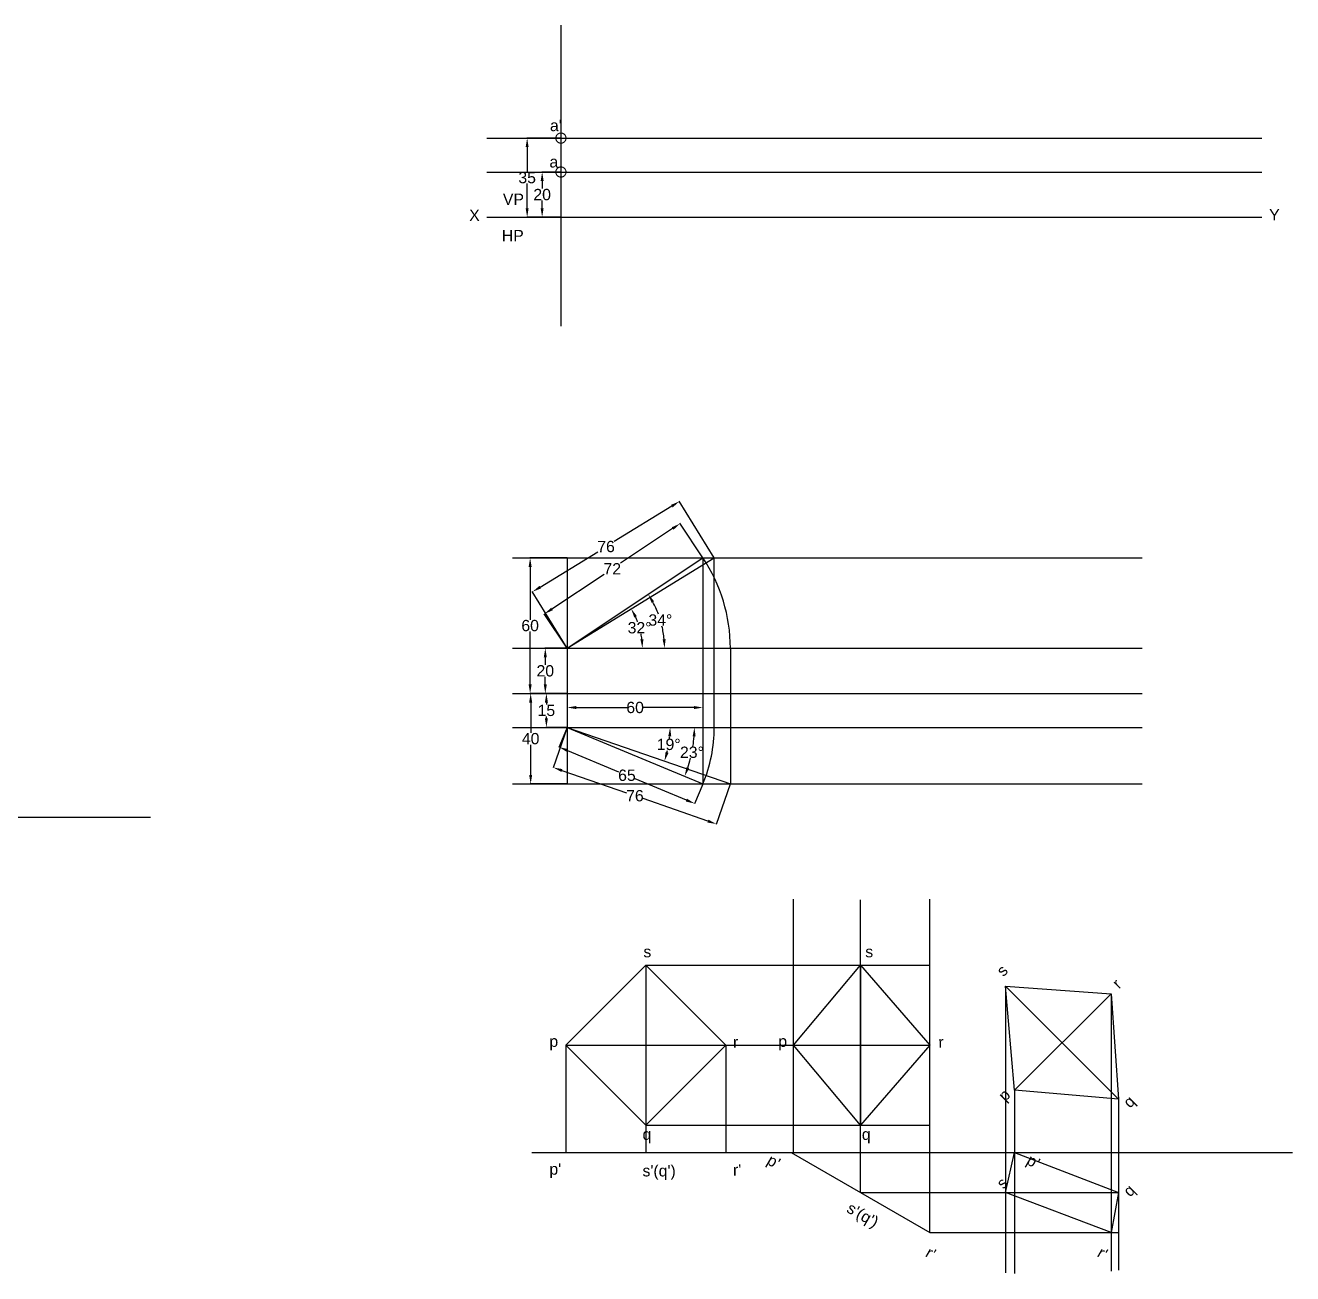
# Model space of a CAD drawing. Header units: inches. Extents: x -1930 to 5336, y -1833 to 832.
# Drawn here: x 1150 to 1711, y -968 to -416 of the extents above; entities that cross this region are included whole.
import ezdxf

# ---------------------------------------------------------------- set-up
doc = ezdxf.new("R2010")
doc.units = ezdxf.units.IN
doc.header["$MEASUREMENT"] = 0
doc.styles.get("Standard").update_dxf_attribs({"font": 'arial.ttf'})
doc.dimstyles.get("Standard").update_dxf_attribs({"dimtxt": 5, "dimasz": 4, "dimexe": 0.18, "dimexo": 0.0625, "dimgap": 0.09, "dimtad": 0, "dimtih": 1, "dimtoh": 1, "dimdec": 0, "dimzin": 0, "dimdsep": 46, "dimtxsty": 'Standard', "dimcen": 0.09, "dimadec": 0, "dimazin": 0, "dimtfac": 1, "dimtdec": 0, "dimtofl": 0, "dimtmove": 0, "dimatfit": 3, "dimfxl": 1, "dimtolj": 1, "dimtzin": 0, "dimarcsym": 0})

# ---------------------------------------------------------------- blocks, each defined once
blk = doc.blocks.new('*D272')
at = {"color": 0, "lineweight": -2, "transparency": 16777216}
for p, q in [((1387.17, -481.01), (1378.75, -481.01)), ((1378.93, -485.01), (1378.93, -488.37)), ((1378.93, -497.01), (1378.93, -493.66)), ((1387.17, -501.01), (1378.75, -501.01))]:
    blk.add_line(p, q, dxfattribs=at)
at = {"color": 0, "transparency": 16777216}
for points in [[(1378.26, -485.01), (1379.59, -485.01), (1378.93, -481.01)], [(1378.26, -497.01), (1379.59, -497.01), (1378.93, -501.01)]]:
    blk.add_solid(points, dxfattribs=at)
at = {"layer": 'Defpoints', "color": 0, "transparency": 16777216}
for p in [(1378.93, -481.01), (1387.23, -481.01), (1387.23, -501.01)]:
    blk.add_point(p, dxfattribs=at)
at = {"color": 0, "transparency": 16777216, "insert": (1378.93, -491.01), "char_height": 5, "attachment_point": 5}
blk.add_mtext('\\A1;20', dxfattribs=at)
blk = doc.blocks.new('*D273')
at = {"color": 0, "lineweight": -2, "transparency": 16777216}
for p, q in [((1387.17, -466.01), (1372.12, -466.01)), ((1372.3, -470.01), (1372.3, -480.87)), ((1372.3, -497.01), (1372.3, -486.16)), ((1387.17, -501.01), (1372.12, -501.01))]:
    blk.add_line(p, q, dxfattribs=at)
at = {"color": 0, "transparency": 16777216}
for points in [[(1371.63, -470.01), (1372.96, -470.01), (1372.3, -466.01)], [(1371.63, -497.01), (1372.96, -497.01), (1372.3, -501.01)]]:
    blk.add_solid(points, dxfattribs=at)
at = {"layer": 'Defpoints', "color": 0, "transparency": 16777216}
for p in [(1372.3, -466.01), (1387.23, -466.01), (1387.23, -501.01)]:
    blk.add_point(p, dxfattribs=at)
at = {"color": 0, "transparency": 16777216, "insert": (1372.3, -483.51), "char_height": 5, "attachment_point": 5}
blk.add_mtext('\\A1;35', dxfattribs=at)
blk = doc.blocks.new('*D274')
at = {"color": 0, "lineweight": -2, "transparency": 16777216}
for p, q in [((1436.6, -638.69), (1413.56, -654.05)), ((1450, -651.57), (1439.83, -636.32)), ((1383.26, -674.25), (1406.31, -658.88)), ((1390, -691.57), (1379.83, -676.32))]:
    blk.add_line(p, q, dxfattribs=at)
at = {"color": 0, "transparency": 16777216}
for points in [[(1436.23, -638.13), (1436.97, -639.24), (1439.93, -636.47)], [(1382.89, -673.69), (1383.63, -674.8), (1379.93, -676.47)]]:
    blk.add_solid(points, dxfattribs=at)
at = {"layer": 'Defpoints', "color": 0, "transparency": 16777216}
for p in [(1439.93, -636.47), (1450.03, -651.62), (1390.03, -691.62)]:
    blk.add_point(p, dxfattribs=at)
at = {"color": 0, "transparency": 16777216, "insert": (1409.93, -656.47), "char_height": 5, "attachment_point": 5}
blk.add_mtext('\\A1;72', dxfattribs=at)
blk = doc.blocks.new('*D275')
at = {"color": 0, "lineweight": -2, "transparency": 16777216}
for p, q in [((1455, -651.56), (1439.58, -626.51)), ((1436.27, -628.76), (1410.82, -644.42)), ((1378.08, -664.57), (1403.53, -648.91)), ((1390, -691.56), (1374.58, -666.51))]:
    blk.add_line(p, q, dxfattribs=at)
at = {"color": 0, "transparency": 16777216}
for points in [[(1435.92, -628.19), (1436.62, -629.33), (1439.68, -626.66)], [(1377.73, -664), (1378.43, -665.14), (1374.68, -666.66)]]:
    blk.add_solid(points, dxfattribs=at)
at = {"layer": 'Defpoints', "color": 0, "transparency": 16777216}
for p in [(1439.68, -626.66), (1455.03, -651.62), (1390.03, -691.62)]:
    blk.add_point(p, dxfattribs=at)
at = {"color": 0, "transparency": 16777216, "insert": (1407.18, -646.66), "char_height": 5, "attachment_point": 5}
blk.add_mtext('\\A1;76', dxfattribs=at)
blk = doc.blocks.new('*D276')
at = {"color": 0, "lineweight": -2, "transparency": 16777216}
for p, q in [((1390.01, -726.68), (1383.82, -744.53)), ((1387.66, -745.67), (1416.29, -755.6)), ((1462.12, -751.68), (1455.93, -769.53)), ((1452.21, -768.05), (1423.58, -758.13))]:
    blk.add_line(p, q, dxfattribs=at)
at = {"color": 0, "transparency": 16777216}
for points in [[(1387.88, -745.04), (1387.44, -746.3), (1383.88, -744.36)], [(1452.43, -767.42), (1451.99, -768.68), (1455.99, -769.36)]]:
    blk.add_solid(points, dxfattribs=at)
at = {"layer": 'Defpoints', "color": 0, "transparency": 16777216}
for p in [(1390.03, -726.62), (1462.14, -751.62), (1455.99, -769.36)]:
    blk.add_point(p, dxfattribs=at)
at = {"color": 0, "transparency": 16777216, "insert": (1419.94, -756.86), "char_height": 5, "attachment_point": 5}
blk.add_mtext('\\A1;76', dxfattribs=at)
blk = doc.blocks.new('*D277')
at = {"color": 0, "lineweight": -2, "transparency": 16777216}
for p, q in [((1390.01, -726.68), (1386.34, -735.47)), ((1390.1, -736.84), (1412.71, -746.26)), ((1442.72, -758.77), (1420.11, -749.35)), ((1450.01, -751.68), (1446.34, -760.47))]:
    blk.add_line(p, q, dxfattribs=at)
at = {"color": 0, "transparency": 16777216}
for points in [[(1390.36, -736.23), (1389.85, -737.46), (1386.41, -735.31)], [(1442.98, -758.15), (1442.46, -759.38), (1446.41, -760.31)]]:
    blk.add_solid(points, dxfattribs=at)
at = {"layer": 'Defpoints', "color": 0, "transparency": 16777216}
for p in [(1390.03, -726.62), (1450.03, -751.62), (1446.41, -760.31)]:
    blk.add_point(p, dxfattribs=at)
at = {"color": 0, "transparency": 16777216, "insert": (1416.41, -747.81), "char_height": 5, "attachment_point": 5}
blk.add_mtext('\\A1;65', dxfattribs=at)
blk = doc.blocks.new('*D278')
at = {"color": 0, "lineweight": -2, "transparency": 16777216}
for start, end in [(20.6049, 24.7069), (6.9006, 11.1142)]:
    blk.add_arc((1390.03, -691.62), 33.23, start, end, dxfattribs=at)
at = {"color": 0, "transparency": 16777216}
for points in [[(1419.63, -678.04), (1420.81, -677.41), (1418.33, -674.2)], [(1423.69, -687.59), (1422.36, -687.67), (1423.26, -691.62)]]:
    blk.add_solid(points, dxfattribs=at)
at = {"layer": 'Defpoints', "color": 0, "transparency": 16777216}
for p in [(1455.03, -651.62), (1422.7, -685.54), (1365.77, -691.62), (1390.03, -691.62), (1644.15, -691.62)]:
    blk.add_point(p, dxfattribs=at)
at = {"color": 0, "transparency": 16777216, "insert": (1422.01, -682.57), "char_height": 5, "attachment_point": 5}
blk.add_mtext('\\A1;32°', dxfattribs=at)
blk = doc.blocks.new('*D279')
at = {"color": 0, "lineweight": -2, "transparency": 16777216}
for start, end in [(20.565, 28.3596), (5.3304, 13.1969)]:
    blk.add_arc((1390.03, -691.62), 43.01, start, end, dxfattribs=at)
at = {"color": 0, "transparency": 16777216}
for points in [[(1427.31, -671.53), (1428.45, -670.84), (1425.82, -667.76)], [(1433.52, -687.59), (1432.19, -687.65), (1433.04, -691.62)]]:
    blk.add_solid(points, dxfattribs=at)
at = {"layer": 'Defpoints', "color": 0, "transparency": 16777216}
for p in [(1450.03, -651.62), (1432.22, -683.24), (1365.77, -691.62), (1390.03, -691.62), (1644.15, -691.62)]:
    blk.add_point(p, dxfattribs=at)
at = {"color": 0, "transparency": 16777216, "insert": (1431.2, -679.15), "char_height": 5, "attachment_point": 5}
blk.add_mtext('\\A1;34°', dxfattribs=at)
blk = doc.blocks.new('*D280')
at = {"color": 0, "lineweight": -2, "transparency": 16777216}
for start, end in [(353.801, 354.9596), (345.9196, 347.0446)]:
    blk.add_arc((1390.03, -726.62), 45.48, start, end, dxfattribs=at)
at = {"color": 0, "transparency": 16777216}
for points in [[(1434.67, -730.58), (1436.01, -730.64), (1435.52, -726.62)], [(1434.79, -737.87), (1433.51, -737.49), (1433.01, -741.52)]]:
    blk.add_solid(points, dxfattribs=at)
at = {"layer": 'Defpoints', "color": 0, "transparency": 16777216}
for p in [(1365.77, -726.62), (1390.03, -726.62), (1644.15, -726.62), (1434.39, -736.65), (1462.14, -751.62)]:
    blk.add_point(p, dxfattribs=at)
at = {"color": 0, "transparency": 16777216, "insert": (1434.88, -734.17), "char_height": 5, "attachment_point": 5}
blk.add_mtext('\\A1;19°', dxfattribs=at)
blk = doc.blocks.new('*D281')
at = {"color": 0, "lineweight": -2, "transparency": 16777216}
for start, end in [(351.4265, 355.9228), (341.4573, 345.9273)]:
    blk.add_arc((1390.03, -726.62), 56.22, start, end, dxfattribs=at)
at = {"color": 0, "transparency": 16777216}
for points in [[(1445.45, -730.59), (1446.78, -730.64), (1446.25, -726.62)], [(1443.96, -744.73), (1442.71, -744.26), (1441.93, -748.24)]]:
    blk.add_solid(points, dxfattribs=at)
at = {"layer": 'Defpoints', "color": 0, "transparency": 16777216}
for p in [(1365.77, -726.62), (1390.03, -726.62), (1644.15, -726.62), (1444.32, -741.25), (1450.03, -751.62)]:
    blk.add_point(p, dxfattribs=at)
at = {"color": 0, "transparency": 16777216, "insert": (1445.16, -737.64), "char_height": 5, "attachment_point": 5}
blk.add_mtext('\\A1;23°', dxfattribs=at)
blk = doc.blocks.new('*D282')
at = {"color": 0, "lineweight": -2, "transparency": 16777216}
for p, q in [((1389.97, -691.62), (1380.14, -691.62)), ((1380.32, -695.62), (1380.32, -698.98)), ((1380.32, -707.62), (1380.32, -704.26)), ((1389.97, -711.62), (1380.14, -711.62))]:
    blk.add_line(p, q, dxfattribs=at)
at = {"color": 0, "transparency": 16777216}
for points in [[(1379.65, -695.62), (1380.99, -695.62), (1380.32, -691.62)], [(1379.65, -707.62), (1380.99, -707.62), (1380.32, -711.62)]]:
    blk.add_solid(points, dxfattribs=at)
at = {"layer": 'Defpoints', "color": 0, "transparency": 16777216}
for p in [(1380.32, -691.62), (1390.03, -691.62), (1390.03, -711.62)]:
    blk.add_point(p, dxfattribs=at)
at = {"color": 0, "transparency": 16777216, "insert": (1380.32, -701.62), "char_height": 5, "attachment_point": 5}
blk.add_mtext('\\A1;20', dxfattribs=at)
blk = doc.blocks.new('*D283')
at = {"color": 0, "lineweight": -2, "transparency": 16777216}
for p, q in [((1389.97, -651.62), (1373.43, -651.62)), ((1373.61, -655.62), (1373.61, -678.98)), ((1373.61, -707.62), (1373.61, -684.26)), ((1389.97, -711.62), (1373.43, -711.62))]:
    blk.add_line(p, q, dxfattribs=at)
at = {"color": 0, "transparency": 16777216}
for points in [[(1372.94, -655.62), (1374.28, -655.62), (1373.61, -651.62)], [(1372.94, -707.62), (1374.28, -707.62), (1373.61, -711.62)]]:
    blk.add_solid(points, dxfattribs=at)
at = {"layer": 'Defpoints', "color": 0, "transparency": 16777216}
for p in [(1373.61, -651.62), (1390.03, -651.62), (1390.03, -711.62)]:
    blk.add_point(p, dxfattribs=at)
at = {"color": 0, "transparency": 16777216, "insert": (1373.61, -681.62), "char_height": 5, "attachment_point": 5}
blk.add_mtext('\\A1;60', dxfattribs=at)
blk = doc.blocks.new('*D284')
at = {"color": 0, "lineweight": -2, "transparency": 16777216}
for p, q in [((1389.97, -711.62), (1380.62, -711.62)), ((1380.8, -715.62), (1380.8, -716.48)), ((1380.8, -722.62), (1380.8, -721.76)), ((1389.97, -726.62), (1380.62, -726.62))]:
    blk.add_line(p, q, dxfattribs=at)
at = {"color": 0, "transparency": 16777216}
for points in [[(1380.13, -715.62), (1381.47, -715.62), (1380.8, -711.62)], [(1380.13, -722.62), (1381.47, -722.62), (1380.8, -726.62)]]:
    blk.add_solid(points, dxfattribs=at)
at = {"layer": 'Defpoints', "color": 0, "transparency": 16777216}
for p in [(1390.03, -711.62), (1380.8, -726.62), (1390.03, -726.62)]:
    blk.add_point(p, dxfattribs=at)
at = {"color": 0, "transparency": 16777216, "insert": (1380.8, -719.12), "char_height": 5, "attachment_point": 5}
blk.add_mtext('\\A1;15', dxfattribs=at)
blk = doc.blocks.new('*D285')
at = {"color": 0, "lineweight": -2, "transparency": 16777216}
for p, q in [((1389.97, -711.62), (1373.67, -711.62)), ((1373.85, -715.62), (1373.85, -728.98)), ((1373.85, -747.62), (1373.85, -734.26)), ((1389.97, -751.62), (1373.67, -751.62))]:
    blk.add_line(p, q, dxfattribs=at)
at = {"color": 0, "transparency": 16777216}
for points in [[(1373.18, -715.62), (1374.52, -715.62), (1373.85, -711.62)], [(1373.18, -747.62), (1374.52, -747.62), (1373.85, -751.62)]]:
    blk.add_solid(points, dxfattribs=at)
at = {"layer": 'Defpoints', "color": 0, "transparency": 16777216}
for p in [(1390.03, -711.62), (1373.85, -751.62), (1390.03, -751.62)]:
    blk.add_point(p, dxfattribs=at)
at = {"color": 0, "transparency": 16777216, "insert": (1373.85, -731.62), "char_height": 5, "attachment_point": 5}
blk.add_mtext('\\A1;40', dxfattribs=at)
blk = doc.blocks.new('*D286')
at = {"color": 0, "lineweight": -2, "transparency": 16777216}
for p, q in [((1390.03, -711.68), (1390.03, -718.01)), ((1450.03, -711.68), (1450.03, -718.01)), ((1394.03, -717.83), (1416.35, -717.83)), ((1446.03, -717.83), (1423.71, -717.83))]:
    blk.add_line(p, q, dxfattribs=at)
at = {"color": 0, "transparency": 16777216}
for points in [[(1394.03, -717.16), (1394.03, -718.5), (1390.03, -717.83)], [(1446.03, -717.16), (1446.03, -718.5), (1450.03, -717.83)]]:
    blk.add_solid(points, dxfattribs=at)
at = {"layer": 'Defpoints', "color": 0, "transparency": 16777216}
for p in [(1390.03, -711.62), (1450.03, -711.62), (1450.03, -717.83)]:
    blk.add_point(p, dxfattribs=at)
at = {"color": 0, "transparency": 16777216, "insert": (1420.03, -717.83), "char_height": 5, "attachment_point": 5}
blk.add_mtext('\\A1;60', dxfattribs=at)

msp = doc.modelspace()

# ---------------------------------------------------------------- linework, layer by layer
for p, q in [((1387.23, -416.14), (1387.23, -549.24)), ((1354.42, -466.01), (1697.07, -466.01)), ((1354.42, -481.01), (1697.07, -481.01)), ((1354.42, -501.01), (1697.07, -501.01)), ((1365.77, -651.62), (1644.15, -651.62)), ((1390.03, -651.62), (1390.03, -751.62)), ((1390.03, -691.62), (1455.03, -651.62)), ((1450.03, -651.62), (1450.03, -751.62)), ((1455.03, -726.62), (1455.03, -651.62)), ((1365.77, -691.62), (1644.15, -691.62)), ((1462.14, -691.62), (1462.14, -751.62)), ((1365.77, -711.62), (1644.15, -711.62)), ((1365.77, -726.62), (1644.15, -726.62)), ((1390.03, -726.62), (1462.14, -751.62)), ((1365.77, -751.62), (1644.15, -751.62)), ((792.51, -766.31), (1205.72, -766.31)), ((1490.03, -915.11), (1490.03, -802.54)), ((1519.72, -932.25), (1519.72, -802.92)), ((1550.34, -949.93), (1550.34, -802.54)), ((1424.79, -831.76), (1424.79, -902.47)), ((1424.79, -831.76), (1550.34, -831.76)), ((1490.03, -867.11), (1519.72, -831.76)), ((1519.72, -831.76), (1550.34, -867.11)), ((1519.72, -831.76), (1519.72, -902.47)), ((1587.81, -887.02), (1583.8, -841.03)), ((1583.8, -841.03), (1630.46, -844.38)), ((1583.8, -841.03), (1633.8, -891.03)), ((1583.8, -841.03), (1583.8, -967.8)), ((1587.81, -887.02), (1630.46, -844.38)), ((1630.46, -844.38), (1633.8, -891.03)), ((1630.46, -844.38), (1630.46, -967.03)), ((1389.44, -867.11), (1460.15, -867.11)), ((1389.44, -867.11), (1389.44, -914.57)), ((1460.15, -867.11), (1460.15, -914.57)), ((1460.15, -867.11), (1550.34, -867.11)), ((1519.72, -902.47), (1490.03, -867.11)), ((1490.03, -867.11), (1550.34, -867.11)), ((1550.34, -867.11), (1519.72, -902.47)), ((1633.8, -891.03), (1587.81, -887.02)), ((1587.81, -887.02), (1587.81, -968.19)), ((1633.8, -891.03), (1633.8, -966.65)), ((1424.79, -902.47), (1424.79, -914.57)), ((1424.79, -902.47), (1550.34, -902.47)), ((1374.34, -914.57), (1629.54, -914.57)), ((1389.44, -914.57), (1460.15, -914.57)), ((1489.1, -914.57), (1550.34, -949.93)), ((1583.8, -932.25), (1587.81, -914.57)), ((1587.81, -914.57), (1633.8, -932.25)), ((1629.54, -914.57), (1710.76, -914.57)), ((1519.72, -932.25), (1633.8, -932.25)), ((1630.46, -949.93), (1583.8, -932.25)), ((1633.8, -932.25), (1630.46, -949.93)), ((1550.34, -949.93), (1633.8, -949.93))]:
    msp.add_line(p, q)
at = {"lineweight": 30}
for p, q in [((1390.03, -691.62), (1450.03, -651.62)), ((1390.03, -726.62), (1450.03, -751.62))]:
    msp.add_line(p, q, dxfattribs=at)
at = {"const_width": 0.5}
for points in [[(1384.98, -466.01, 1), (1389.48, -466.01, 1)], [(1384.98, -481.01, 1), (1389.48, -481.01, 1)]]:
    msp.add_lwpolyline(points, format="xyb", close=True, dxfattribs=at)
msp.add_lwpolyline([(1389.44, -867.11), (1424.79, -902.47), (1460.15, -867.11), (1424.79, -831.76)], close=True)
for centre, radius, start, end in [((1390.03, -691.62), 72.11, 0, 33.6901), ((1390.03, -726.62), 65, 337.3801, 0)]:
    msp.add_arc(centre, radius, start, end)

# ---------------------------------------------------------------- texts
at = {"char_height": 5, "attachment_point": 1}
for s, width, insert in [("a'", 8.8758, (1382.39, -457.93)), ('a', 8.8758, (1382.15, -474)), ('VP', 8.8758, (1361.57, -490.55)), ('X', 8.8758, (1346.67, -497.64)), ('Y', 8.8758, (1700.37, -497.43)), ('HP', 8.8758, (1361.1, -506.62)), ('s', 18.0847, (1423.69, -823.3)), ('s', 18.0847, (1521.8, -823.3)), ('p', 18.0847, (1382.13, -862.9)), ('r', 18.0847, (1463.32, -863.28)), ('p', 18.0847, (1483.33, -862.9)), ('r', 18.0847, (1554.13, -863.28)), ('q', 18.0847, (1423.3, -904.04)), ('q', 18.0847, (1520.27, -904.04)), ("p'", 18.0847, (1382.13, -919.42)), ("s'(q')", 18.0847, (1423.3, -920.19)), ("r'", 18.0847, (1463.32, -919.8))]:
    msp.add_mtext_dynamic_manual_height_columns(s, width=width, gutter_width=25, heights=[0], dxfattribs=dict(at, insert=insert))
for s, insert, rotation in [('s', (1579.3, -833.57), 45), ('r', (1630.43, -838.99), 45), ('p', (1580.09, -888.78), 45), ('q', (1635.3, -891.75), 45), ("p'", (1480.35, -915.11), 330), ("p'", (1595.13, -915.11), 330), ('s', (1579.3, -927.54), 45), ('q', (1635.3, -931.02), 45), ("s'(q')", (1515.62, -936.36), 330), ("r'", (1550.46, -956.04), 330), ("r'", (1626.42, -956.04), 330)]:
    msp.add_mtext_dynamic_manual_height_columns(s, width=18.0847, gutter_width=25, heights=[0], dxfattribs=dict(at, insert=insert, rotation=rotation))

# ---------------------------------------------------------------- dimensions: what is measured, and where the dimension line sits
for base, p1, p2, picture, middle in [((1372.3, -466.01), (1387.23, -501.01), (1387.23, -466.01), '*D273', (1372.3, -483.51)), ((1378.93, -481.01), (1387.23, -501.01), (1387.23, -481.01), '*D272', (1378.93, -491.01)), ((1373.61, -651.62), (1390.03, -711.62), (1390.03, -651.62), '*D283', (1373.61, -681.62)), ((1380.32, -691.62), (1390.03, -711.62), (1390.03, -691.62), '*D282', (1380.32, -701.62)), ((1373.85, -751.62), (1390.03, -711.62), (1390.03, -751.62), '*D285', (1373.85, -731.62)), ((1380.8, -726.62), (1390.03, -711.62), (1390.03, -726.62), '*D284', (1380.8, -719.12))]:
    dim = msp.add_linear_dim(base=base, p1=p1, p2=p2, angle=90, dimstyle='Standard')
    dim.commit()
    dim.dimension.update_dxf_attribs({"geometry": picture, "text_midpoint": middle})
for p1, p2, distance, picture, middle in [((1390.03, -691.62), (1455.03, -651.62), 29.3, '*D275', (1407.18, -646.66)), ((1390.03, -691.62), (1450.03, -651.62), 18.21, '*D274', (1409.93, -656.47)), ((1390.03, -726.62), (1462.14, -751.62), -18.78, '*D276', (1419.94, -756.86)), ((1390.03, -726.62), (1450.03, -751.62), -9.41, '*D277', (1416.41, -747.81))]:
    dim = msp.add_aligned_dim(p1=p1, p2=p2, distance=distance, dimstyle='Standard')
    dim.commit()
    dim.dimension.update_dxf_attribs({"geometry": picture, "text_midpoint": middle})
for base, line1, line2, picture, middle in [((1422.7, -685.54), ((1365.77, -691.62), (1644.15, -691.62)), ((1390.03, -691.62), (1455.03, -651.62)), '*D278', (1422.01, -682.57)), ((1432.22, -683.24), ((1390.03, -691.62), (1450.03, -651.62)), ((1365.77, -691.62), (1644.15, -691.62)), '*D279', (1431.2, -679.15)), ((1434.39, -736.65), ((1365.77, -726.62), (1644.15, -726.62)), ((1390.03, -726.62), (1462.14, -751.62)), '*D280', (1434.88, -734.17)), ((1444.32, -741.25), ((1365.77, -726.62), (1644.15, -726.62)), ((1390.03, -726.62), (1450.03, -751.62)), '*D281', (1445.16, -737.64))]:
    dim = msp.add_angular_dim_2l(base=base, line1=line1, line2=line2, dimstyle='Standard')
    dim.commit()
    dim.dimension.update_dxf_attribs({"geometry": picture, "text_midpoint": middle})
dim = msp.add_linear_dim(base=(1450.03, -717.83), p1=(1390.03, -711.62), p2=(1450.03, -711.62), dimstyle='Standard')
dim.commit()
dim.dimension.update_dxf_attribs({"geometry": '*D286', "text_midpoint": (1420.03, -717.83)})

doc.saveas('drawing.dxf')
